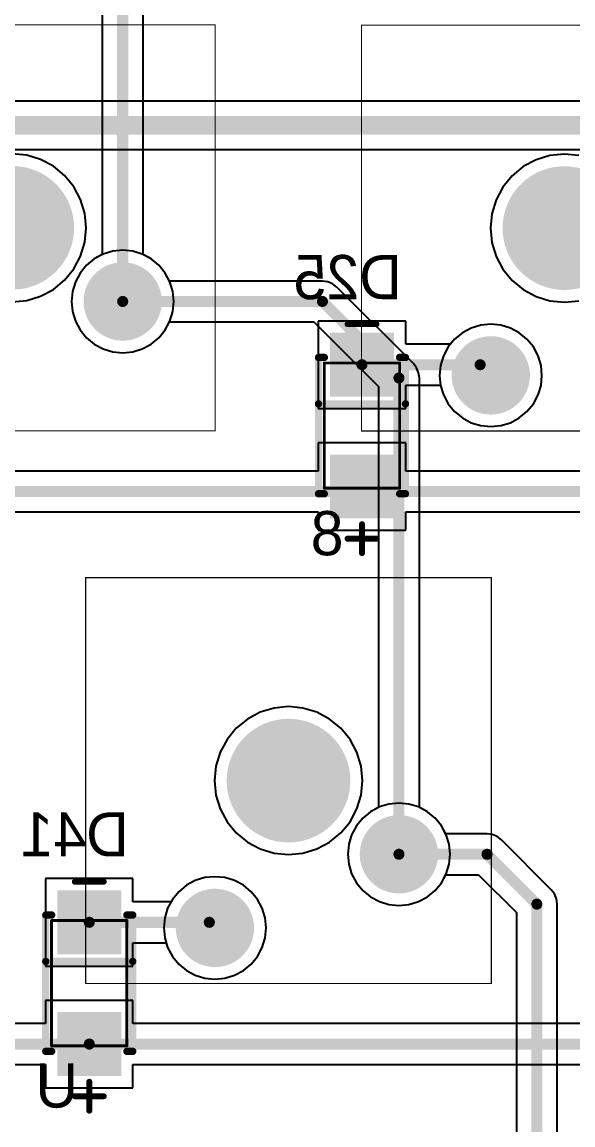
# Model space of a CAD drawing. Header units: millimetres. Extents: x 25 to 374, y 23 to 150.
# Drawn here: x 168.7 to 187.71, y 80.27 to 118.32 of the extents above; entities that cross this region are included whole.
import ezdxf

# ---------------------------------------------------------------- set-up
doc = ezdxf.new("R2010")
doc.units = ezdxf.units.MM
for name, color, linetype in [('BottomLayer', 5, 'Continuous'), ('BottomOverlay', 54, 'Continuous'), ('BottomPaste', 16, 'Continuous'), ('BottomSolder', 6, 'Continuous'), ('Mechanical1', 6, 'Continuous'), ('Mechanical13', 56, 'Continuous'), ('Mechanical15', 56, 'Continuous'), ('MultiLayer', 9, 'Continuous'), ('PadHoleLayer', 156, 'Continuous'), ('TopLayer', 1, 'Continuous'), ('TopOverlay', 2, 'Continuous'), ('TopSolder', 216, 'Continuous')]:
    doc.layers.add(name, color=color, linetype=linetype)

# ---------------------------------------------------------------- blocks, each defined once
blk = doc.blocks.new('SMA_DO_214AC__S1_B_53')
at = {"layer": 'BottomLayer'}
for points in [[(-1.1, -1), (-1.1, 1), (-3.1, -1), (-3.1, 1)], [(3.1, -1), (3.1, 1), (1.1, -1), (1.1, 1)]]:
    blk.add_solid(points, dxfattribs=at)
at = {"layer": 'BottomOverlay', "const_width": 0.254}
for points in [[(-2.35, 1.3), (-2.35, 1.5)], [(2.35, 1.5), (-2.35, 1.5)], [(-0.75, -1.5), (-0.75, 1.5)], [(2.35, 1.3), (2.35, 1.5)], [(-2.35, -1.5), (-2.35, -1.3)], [(2.35, -1.5), (-2.35, -1.5)], [(2.35, -1.5), (2.35, -1.3)]]:
    blk.add_lwpolyline(points, dxfattribs=at)
at = {"layer": 'BottomOverlay', "const_width": 0.127}
for points in [[(-2.414, 1.5, 1), (-2.287, 1.5, 1)], [(-2.414, 1.5, 1), (-2.287, 1.5, 1)], [(-0.814, 1.5, 1), (-0.687, 1.5, 1)], [(2.287, 1.5, 1), (2.414, 1.5, 1)], [(2.287, 1.5, 1), (2.414, 1.5, 1)], [(-2.414, 1.3, 1), (-2.287, 1.3, 1)], [(2.287, 1.3, 1), (2.414, 1.3, 1)], [(-2.414, -1.3, 1), (-2.287, -1.3, 1)], [(-2.414, -1.5, 1), (-2.287, -1.5, 1)], [(-2.414, -1.5, 1), (-2.287, -1.5, 1)], [(-0.814, -1.5, 1), (-0.687, -1.5, 1)], [(2.287, -1.3, 1), (2.414, -1.3, 1)], [(2.287, -1.5, 1), (2.414, -1.5, 1)], [(2.287, -1.5, 1), (2.414, -1.5, 1)]]:
    blk.add_lwpolyline(points, format="xyb", close=True, dxfattribs=at)
at = {"layer": 'BottomPaste'}
for points in [[(-1.1, -1), (-1.1, 1), (-3.1, -1), (-3.1, 1)], [(3.1, -1), (3.1, 1), (1.1, -1), (1.1, 1)]]:
    blk.add_solid(points, dxfattribs=at)
at = {"layer": 'BottomSolder'}
for points in [[(-0.998, -1.102), (-0.998, 1.102), (-3.202, -1.102), (-3.202, 1.102)], [(3.202, -1.102), (3.202, 1.102), (0.998, -1.102), (0.998, 1.102)]]:
    blk.add_solid(points, dxfattribs=at)
at = {"layer": 'Mechanical13', "const_width": 0.1}
for points in [[(2.16, 1.3), (-2.16, 1.3)], [(-2.16, -1.3), (-2.16, 1.3)], [(2.16, -1.3), (2.16, 1.3)], [(2.16, -1.3), (-2.16, -1.3)]]:
    blk.add_lwpolyline(points, dxfattribs=at)
at = {"layer": 'Mechanical13', "const_width": 0.05}
for points in [[(-2.185, 1.3, 1), (-2.135, 1.3, 1)], [(-2.185, 1.3, 1), (-2.135, 1.3, 1)], [(2.135, 1.3, 1), (2.185, 1.3, 1)], [(2.135, 1.3, 1), (2.185, 1.3, 1)], [(-2.185, -1.3, 1), (-2.135, -1.3, 1)], [(-2.185, -1.3, 1), (-2.135, -1.3, 1)], [(2.135, -1.3, 1), (2.185, -1.3, 1)], [(2.135, -1.3, 1), (2.185, -1.3, 1)]]:
    blk.add_lwpolyline(points, format="xyb", close=True, dxfattribs=at)
at = {"layer": 'Mechanical15', "const_width": 0.203}
for points in [[(-3.5, -0.5), (-3.5, 0.5)], [(3.9, -0.5), (3.9, 0.5)], [(4.4, 0), (3.4, 0)]]:
    blk.add_lwpolyline(points, dxfattribs=at)
at = {"layer": 'Mechanical15', "const_width": 0.102}
for points in [[(-3.551, 0.5, 1), (-3.449, 0.5, 1)], [(3.849, 0.5, 1), (3.951, 0.5, 1)], [(3.349, 0, 1), (3.451, 0, 1)], [(4.349, 0, 1), (4.451, 0, 1)], [(-3.551, -0.5, 1), (-3.449, -0.5, 1)], [(3.849, -0.5, 1), (3.951, -0.5, 1)]]:
    blk.add_lwpolyline(points, format="xyb", close=True, dxfattribs=at)
blk = doc.blocks.new('SMA_DO_214AC__S1_B_69')
at = {"layer": 'BottomLayer'}
for points in [[(-1.1, -1), (-1.1, 1), (-3.1, -1), (-3.1, 1)], [(3.1, -1), (3.1, 1), (1.1, -1), (1.1, 1)]]:
    blk.add_solid(points, dxfattribs=at)
at = {"layer": 'BottomOverlay', "const_width": 0.254}
for points in [[(-2.35, 1.3), (-2.35, 1.5)], [(2.35, 1.5), (-2.35, 1.5)], [(-0.75, -1.5), (-0.75, 1.5)], [(2.35, 1.3), (2.35, 1.5)], [(-2.35, -1.5), (-2.35, -1.3)], [(2.35, -1.5), (-2.35, -1.5)], [(2.35, -1.5), (2.35, -1.3)]]:
    blk.add_lwpolyline(points, dxfattribs=at)
at = {"layer": 'BottomOverlay', "const_width": 0.127}
for points in [[(-2.414, 1.5, 1), (-2.287, 1.5, 1)], [(-2.414, 1.5, 1), (-2.287, 1.5, 1)], [(-0.814, 1.5, 1), (-0.687, 1.5, 1)], [(2.287, 1.5, 1), (2.414, 1.5, 1)], [(2.287, 1.5, 1), (2.414, 1.5, 1)], [(-2.414, 1.3, 1), (-2.287, 1.3, 1)], [(2.287, 1.3, 1), (2.414, 1.3, 1)], [(-2.414, -1.3, 1), (-2.287, -1.3, 1)], [(-2.414, -1.5, 1), (-2.287, -1.5, 1)], [(-2.414, -1.5, 1), (-2.287, -1.5, 1)], [(-0.814, -1.5, 1), (-0.687, -1.5, 1)], [(2.287, -1.3, 1), (2.414, -1.3, 1)], [(2.287, -1.5, 1), (2.414, -1.5, 1)], [(2.287, -1.5, 1), (2.414, -1.5, 1)]]:
    blk.add_lwpolyline(points, format="xyb", close=True, dxfattribs=at)
at = {"layer": 'BottomPaste'}
for points in [[(-1.1, -1), (-1.1, 1), (-3.1, -1), (-3.1, 1)], [(3.1, -1), (3.1, 1), (1.1, -1), (1.1, 1)]]:
    blk.add_solid(points, dxfattribs=at)
at = {"layer": 'BottomSolder'}
for points in [[(-0.998, -1.102), (-0.998, 1.102), (-3.202, -1.102), (-3.202, 1.102)], [(3.202, -1.102), (3.202, 1.102), (0.998, -1.102), (0.998, 1.102)]]:
    blk.add_solid(points, dxfattribs=at)
at = {"layer": 'Mechanical13', "const_width": 0.1}
for points in [[(2.16, 1.3), (-2.16, 1.3)], [(-2.16, -1.3), (-2.16, 1.3)], [(2.16, -1.3), (2.16, 1.3)], [(2.16, -1.3), (-2.16, -1.3)]]:
    blk.add_lwpolyline(points, dxfattribs=at)
at = {"layer": 'Mechanical13', "const_width": 0.05}
for points in [[(-2.185, 1.3, 1), (-2.135, 1.3, 1)], [(-2.185, 1.3, 1), (-2.135, 1.3, 1)], [(2.135, 1.3, 1), (2.185, 1.3, 1)], [(2.135, 1.3, 1), (2.185, 1.3, 1)], [(-2.185, -1.3, 1), (-2.135, -1.3, 1)], [(-2.185, -1.3, 1), (-2.135, -1.3, 1)], [(2.135, -1.3, 1), (2.185, -1.3, 1)], [(2.135, -1.3, 1), (2.185, -1.3, 1)]]:
    blk.add_lwpolyline(points, format="xyb", close=True, dxfattribs=at)
at = {"layer": 'Mechanical15', "const_width": 0.203}
for points in [[(-3.5, -0.5), (-3.5, 0.5)], [(3.9, -0.5), (3.9, 0.5)], [(4.4, 0), (3.4, 0)]]:
    blk.add_lwpolyline(points, dxfattribs=at)
at = {"layer": 'Mechanical15', "const_width": 0.102}
for points in [[(-3.551, 0.5, 1), (-3.449, 0.5, 1)], [(3.849, 0.5, 1), (3.951, 0.5, 1)], [(3.349, 0, 1), (3.451, 0, 1)], [(4.349, 0, 1), (4.451, 0, 1)], [(-3.551, -0.5, 1), (-3.449, -0.5, 1)], [(3.849, -0.5, 1), (3.951, -0.5, 1)]]:
    blk.add_lwpolyline(points, format="xyb", close=True, dxfattribs=at)
blk = doc.blocks.new('MX_SW_3_144')
at = {"layer": 'BottomLayer'}
for points, const_width in [([(-1.016, 0, 1), (1.016, 0, 1)], 2.032), ([(3.185, -2.54, 1), (4.435, -2.54, 1)], 1.25), ([(-3.165, -5.08, 1), (-1.915, -5.08, 1)], 1.25)]:
    blk.add_lwpolyline(points, format="xyb", close=True, dxfattribs=dict(at, const_width=const_width))
at = {"layer": 'BottomSolder'}
for points, const_width in [([(-1.067, 0, 1), (1.067, 0, 1)], 2.134), ([(3.134, -2.54, 1), (4.486, -2.54, 1)], 1.352), ([(-3.216, -5.08, 1), (-1.864, -5.08, 1)], 1.352)]:
    blk.add_lwpolyline(points, format="xyb", close=True, dxfattribs=dict(at, const_width=const_width))
at = {"layer": 'Mechanical1', "const_width": 0.0381}
for points in [[(-7, -7), (-7, 7)], [(-7, 7), (7, 7)], [(7, -7), (7, 7)], [(-7, -7), (7, -7)]]:
    blk.add_lwpolyline(points, dxfattribs=at)
at = {"layer": 'Mechanical1', "const_width": 0.0191}
for points in [[(-7.01, 7, 1), (-6.99, 7, 1)], [(-7.01, 7, 1), (-6.99, 7, 1)], [(6.99, 7, 1), (7.01, 7, 1)], [(6.99, 7, 1), (7.01, 7, 1)], [(-7.01, -7, 1), (-6.99, -7, 1)], [(-7.01, -7, 1), (-6.99, -7, 1)], [(6.99, -7, 1), (7.01, -7, 1)], [(6.99, -7, 1), (7.01, -7, 1)]]:
    blk.add_lwpolyline(points, format="xyb", close=True, dxfattribs=at)
at = {"layer": 'MultiLayer'}
for points, const_width in [([(-1.016, 0, 1), (1.016, 0, 1)], 2.032), ([(3.185, -2.54, 1), (4.435, -2.54, 1)], 1.25), ([(-3.165, -5.08, 1), (-1.915, -5.08, 1)], 1.25)]:
    blk.add_lwpolyline(points, format="xyb", close=True, dxfattribs=dict(at, const_width=const_width))
at = {"layer": 'PadHoleLayer'}
for points, const_width in [([(-1.016, 0, 1), (1.016, 0, 1)], 2.032), ([(3.435, -2.54, 1), (4.185, -2.54, 1)], 0.75), ([(-2.915, -5.08, 1), (-2.165, -5.08, 1)], 0.75)]:
    blk.add_lwpolyline(points, format="xyb", close=True, dxfattribs=dict(at, const_width=const_width))
at = {"layer": 'TopLayer'}
for points, const_width in [([(-1.016, 0, 1), (1.016, 0, 1)], 2.032), ([(3.185, -2.54, 1), (4.435, -2.54, 1)], 1.25), ([(-3.165, -5.08, 1), (-1.915, -5.08, 1)], 1.25)]:
    blk.add_lwpolyline(points, format="xyb", close=True, dxfattribs=dict(at, const_width=const_width))
at = {"layer": 'TopSolder'}
for points, const_width in [([(-1.067, 0, 1), (1.067, 0, 1)], 2.134), ([(3.134, -2.54, 1), (4.486, -2.54, 1)], 1.352), ([(-3.216, -5.08, 1), (-1.864, -5.08, 1)], 1.352)]:
    blk.add_lwpolyline(points, format="xyb", close=True, dxfattribs=dict(at, const_width=const_width))
blk = doc.blocks.new('MX_SW_3_145')
at = {"layer": 'BottomLayer'}
for points, const_width in [([(-1.016, 0, 1), (1.016, 0, 1)], 2.032), ([(3.185, -2.54, 1), (4.435, -2.54, 1)], 1.25), ([(-3.165, -5.08, 1), (-1.915, -5.08, 1)], 1.25)]:
    blk.add_lwpolyline(points, format="xyb", close=True, dxfattribs=dict(at, const_width=const_width))
at = {"layer": 'BottomSolder'}
for points, const_width in [([(-1.067, 0, 1), (1.067, 0, 1)], 2.134), ([(3.134, -2.54, 1), (4.486, -2.54, 1)], 1.352), ([(-3.216, -5.08, 1), (-1.864, -5.08, 1)], 1.352)]:
    blk.add_lwpolyline(points, format="xyb", close=True, dxfattribs=dict(at, const_width=const_width))
at = {"layer": 'Mechanical1', "const_width": 0.0381}
for points in [[(-7, -7), (-7, 7)], [(-7, 7), (7, 7)], [(7, -7), (7, 7)], [(-7, -7), (7, -7)]]:
    blk.add_lwpolyline(points, dxfattribs=at)
at = {"layer": 'Mechanical1', "const_width": 0.0191}
for points in [[(-7.01, 7, 1), (-6.99, 7, 1)], [(-7.01, 7, 1), (-6.99, 7, 1)], [(6.99, 7, 1), (7.01, 7, 1)], [(6.99, 7, 1), (7.01, 7, 1)], [(-7.01, -7, 1), (-6.99, -7, 1)], [(-7.01, -7, 1), (-6.99, -7, 1)], [(6.99, -7, 1), (7.01, -7, 1)], [(6.99, -7, 1), (7.01, -7, 1)]]:
    blk.add_lwpolyline(points, format="xyb", close=True, dxfattribs=at)
at = {"layer": 'MultiLayer'}
for points, const_width in [([(-1.016, 0, 1), (1.016, 0, 1)], 2.032), ([(3.185, -2.54, 1), (4.435, -2.54, 1)], 1.25), ([(-3.165, -5.08, 1), (-1.915, -5.08, 1)], 1.25)]:
    blk.add_lwpolyline(points, format="xyb", close=True, dxfattribs=dict(at, const_width=const_width))
at = {"layer": 'PadHoleLayer'}
for points, const_width in [([(-1.016, 0, 1), (1.016, 0, 1)], 2.032), ([(3.435, -2.54, 1), (4.185, -2.54, 1)], 0.75), ([(-2.915, -5.08, 1), (-2.165, -5.08, 1)], 0.75)]:
    blk.add_lwpolyline(points, format="xyb", close=True, dxfattribs=dict(at, const_width=const_width))
at = {"layer": 'TopLayer'}
for points, const_width in [([(-1.016, 0, 1), (1.016, 0, 1)], 2.032), ([(3.185, -2.54, 1), (4.435, -2.54, 1)], 1.25), ([(-3.165, -5.08, 1), (-1.915, -5.08, 1)], 1.25)]:
    blk.add_lwpolyline(points, format="xyb", close=True, dxfattribs=dict(at, const_width=const_width))
at = {"layer": 'TopSolder'}
for points, const_width in [([(-1.067, 0, 1), (1.067, 0, 1)], 2.134), ([(3.134, -2.54, 1), (4.486, -2.54, 1)], 1.352), ([(-3.216, -5.08, 1), (-1.864, -5.08, 1)], 1.352)]:
    blk.add_lwpolyline(points, format="xyb", close=True, dxfattribs=dict(at, const_width=const_width))
blk = doc.blocks.new('MX_SW_3_161')
at = {"layer": 'BottomLayer'}
for points, const_width in [([(-1.016, 0, 1), (1.016, 0, 1)], 2.032), ([(3.185, -2.54, 1), (4.435, -2.54, 1)], 1.25), ([(-3.165, -5.08, 1), (-1.915, -5.08, 1)], 1.25)]:
    blk.add_lwpolyline(points, format="xyb", close=True, dxfattribs=dict(at, const_width=const_width))
at = {"layer": 'BottomSolder'}
for points, const_width in [([(-1.067, 0, 1), (1.067, 0, 1)], 2.134), ([(3.134, -2.54, 1), (4.486, -2.54, 1)], 1.352), ([(-3.216, -5.08, 1), (-1.864, -5.08, 1)], 1.352)]:
    blk.add_lwpolyline(points, format="xyb", close=True, dxfattribs=dict(at, const_width=const_width))
at = {"layer": 'Mechanical1', "const_width": 0.0381}
for points in [[(-7, -7), (-7, 7)], [(-7, 7), (7, 7)], [(7, -7), (7, 7)], [(-7, -7), (7, -7)]]:
    blk.add_lwpolyline(points, dxfattribs=at)
at = {"layer": 'Mechanical1', "const_width": 0.0191}
for points in [[(-7.01, 7, 1), (-6.99, 7, 1)], [(-7.01, 7, 1), (-6.99, 7, 1)], [(6.99, 7, 1), (7.01, 7, 1)], [(6.99, 7, 1), (7.01, 7, 1)], [(-7.01, -7, 1), (-6.99, -7, 1)], [(-7.01, -7, 1), (-6.99, -7, 1)], [(6.99, -7, 1), (7.01, -7, 1)], [(6.99, -7, 1), (7.01, -7, 1)]]:
    blk.add_lwpolyline(points, format="xyb", close=True, dxfattribs=at)
at = {"layer": 'MultiLayer'}
for points, const_width in [([(-1.016, 0, 1), (1.016, 0, 1)], 2.032), ([(3.185, -2.54, 1), (4.435, -2.54, 1)], 1.25), ([(-3.165, -5.08, 1), (-1.915, -5.08, 1)], 1.25)]:
    blk.add_lwpolyline(points, format="xyb", close=True, dxfattribs=dict(at, const_width=const_width))
at = {"layer": 'PadHoleLayer'}
for points, const_width in [([(-1.016, 0, 1), (1.016, 0, 1)], 2.032), ([(3.435, -2.54, 1), (4.185, -2.54, 1)], 0.75), ([(-2.915, -5.08, 1), (-2.165, -5.08, 1)], 0.75)]:
    blk.add_lwpolyline(points, format="xyb", close=True, dxfattribs=dict(at, const_width=const_width))
at = {"layer": 'TopLayer'}
for points, const_width in [([(-1.016, 0, 1), (1.016, 0, 1)], 2.032), ([(3.185, -2.54, 1), (4.435, -2.54, 1)], 1.25), ([(-3.165, -5.08, 1), (-1.915, -5.08, 1)], 1.25)]:
    blk.add_lwpolyline(points, format="xyb", close=True, dxfattribs=dict(at, const_width=const_width))
at = {"layer": 'TopSolder'}
for points, const_width in [([(-1.067, 0, 1), (1.067, 0, 1)], 2.134), ([(3.134, -2.54, 1), (4.486, -2.54, 1)], 1.352), ([(-3.216, -5.08, 1), (-1.864, -5.08, 1)], 1.352)]:
    blk.add_lwpolyline(points, format="xyb", close=True, dxfattribs=dict(at, const_width=const_width))

msp = doc.modelspace()

# ---------------------------------------------------------------- linework, layer by layer
at = {"layer": 'BottomLayer'}
for p, q in [((310.274, 115.587), (68.807, 115.587)), ((68.462, 113.922), (310.274, 113.922)), ((168.864, 113.722), (168.366, 113.771)), ((187.419, 113.761), (186.921, 113.712)), ((187.917, 113.712), (187.419, 113.761)), ((169.343, 113.577), (168.864, 113.722)), ((169.784, 113.341), (169.343, 113.577)), ((186.442, 113.567), (186.001, 113.331)), ((186.921, 113.712), (186.442, 113.567)), ((170.171, 113.024), (169.784, 113.341)), ((170.489, 112.637), (170.171, 113.024)), ((185.614, 113.014), (185.297, 112.627)), ((186.001, 113.331), (185.614, 113.014)), ((170.724, 112.196), (170.489, 112.637)), ((185.297, 112.627), (185.061, 112.186)), ((170.87, 111.717), (170.724, 112.196)), ((185.061, 112.186), (184.916, 111.707)), ((170.919, 111.219), (170.87, 111.717)), ((184.916, 111.707), (184.867, 111.209)), ((170.87, 110.721), (170.919, 111.219)), ((184.867, 111.209), (184.916, 110.711)), ((170.724, 110.242), (170.87, 110.721)), ((184.916, 110.711), (185.061, 110.232)), ((171.832, 110.412), (171.5, 110.311)), ((172.176, 110.445), (171.832, 110.412)), ((172.521, 110.412), (172.176, 110.445)), ((172.852, 110.311), (172.521, 110.412)), ((170.489, 109.801), (170.724, 110.242)), ((171.195, 110.148), (170.927, 109.928)), ((171.5, 110.311), (171.195, 110.148)), ((173.158, 110.148), (172.852, 110.311)), ((173.426, 109.928), (173.158, 110.148)), ((185.061, 110.232), (185.297, 109.791)), ((170.171, 109.414), (170.489, 109.801)), ((170.708, 109.66), (170.544, 109.355)), ((170.927, 109.928), (170.708, 109.66)), ((173.645, 109.66), (173.426, 109.928)), ((173.808, 109.355), (173.645, 109.66)), ((185.297, 109.791), (185.614, 109.404)), ((169.784, 109.097), (170.171, 109.414)), ((170.544, 109.355), (170.444, 109.024)), ((173.909, 109.024), (173.808, 109.355)), ((185.614, 109.404), (186.001, 109.087)), ((168.864, 108.716), (169.343, 108.861)), ((169.343, 108.861), (169.784, 109.097)), ((170.444, 109.024), (170.41, 108.679)), ((173.943, 108.679), (173.909, 109.024)), ((186.001, 109.087), (186.442, 108.851)), ((186.442, 108.851), (186.921, 108.706)), ((168.366, 108.667), (168.864, 108.716)), ((170.41, 108.679), (170.444, 108.334)), ((173.909, 108.334), (173.943, 108.679)), ((186.921, 108.706), (187.419, 108.657)), ((187.419, 108.657), (187.917, 108.706)), ((170.444, 108.334), (170.544, 108.003)), ((173.808, 108.003), (173.909, 108.334)), ((170.544, 108.003), (170.708, 107.698)), ((170.708, 107.698), (170.927, 107.43)), ((173.426, 107.43), (173.645, 107.698)), ((173.645, 107.698), (173.808, 108.003)), ((181.942, 108.005), (178.926, 108.005)), ((178.926, 108.005), (178.926, 104.989)), ((181.942, 107.201), (181.942, 108.005)), ((184.203, 107.761), (183.898, 107.598)), ((184.534, 107.861), (184.203, 107.761)), ((184.879, 107.895), (184.534, 107.861)), ((185.224, 107.861), (184.879, 107.895)), ((185.555, 107.761), (185.224, 107.861)), ((185.86, 107.598), (185.555, 107.761)), ((170.927, 107.43), (171.195, 107.21)), ((173.158, 107.21), (173.426, 107.43)), ((183.63, 107.378), (183.485, 107.201)), ((183.898, 107.598), (183.63, 107.378)), ((186.128, 107.378), (185.86, 107.598)), ((186.348, 107.11), (186.128, 107.378)), ((171.195, 107.21), (171.5, 107.047)), ((171.5, 107.047), (171.832, 106.946)), ((171.832, 106.946), (172.176, 106.912)), ((172.176, 106.912), (172.521, 106.946)), ((172.521, 106.946), (172.852, 107.047)), ((172.852, 107.047), (173.158, 107.21)), ((183.485, 107.201), (181.942, 107.201)), ((186.511, 106.805), (186.348, 107.11)), ((186.612, 106.473), (186.511, 106.805)), ((186.645, 106.129), (186.612, 106.473)), ((181.942, 104.989), (181.942, 105.792)), ((181.942, 105.792), (183.146, 105.792)), ((183.146, 105.792), (183.146, 105.784)), ((183.146, 105.784), (183.247, 105.453)), ((186.511, 105.453), (186.612, 105.784)), ((186.612, 105.784), (186.645, 106.129)), ((183.247, 105.453), (183.41, 105.147)), ((186.348, 105.147), (186.511, 105.453)), ((183.41, 105.147), (183.63, 104.88)), ((186.128, 104.88), (186.348, 105.147)), ((178.926, 104.989), (181.942, 104.989)), ((183.63, 104.88), (183.898, 104.66)), ((183.898, 104.66), (184.203, 104.497)), ((185.555, 104.497), (185.86, 104.66)), ((185.86, 104.66), (186.128, 104.88)), ((184.203, 104.497), (184.534, 104.396)), ((184.534, 104.396), (184.879, 104.362)), ((184.879, 104.362), (185.224, 104.396)), ((185.224, 104.396), (185.555, 104.497)), ((181.942, 103.805), (178.926, 103.805)), ((178.926, 103.805), (178.926, 102.828)), ((181.942, 102.828), (181.942, 103.805)), ((178.926, 102.828), (162.869, 102.828)), ((198.001, 102.828), (181.942, 102.828)), ((162.869, 101.419), (178.926, 101.419)), ((178.926, 101.419), (178.926, 100.789)), ((181.942, 100.789), (181.942, 101.419)), ((181.942, 101.419), (198.001, 101.419)), ((178.926, 100.789), (181.942, 100.789)), ((176.922, 94.509), (176.481, 94.273)), ((177.401, 94.654), (176.922, 94.509)), ((177.899, 94.703), (177.401, 94.654)), ((178.397, 94.654), (177.899, 94.703)), ((178.876, 94.509), (178.397, 94.654)), ((179.317, 94.273), (178.876, 94.509)), ((176.481, 94.273), (176.094, 93.956)), ((179.704, 93.956), (179.317, 94.273)), ((176.094, 93.956), (175.777, 93.569)), ((180.021, 93.569), (179.704, 93.956)), ((175.777, 93.569), (175.541, 93.128)), ((180.257, 93.128), (180.021, 93.569)), ((175.541, 93.128), (175.396, 92.649)), ((180.402, 92.649), (180.257, 93.128)), ((175.396, 92.649), (175.347, 92.151)), ((180.451, 92.151), (180.402, 92.649)), ((175.347, 92.151), (175.396, 91.653)), ((180.402, 91.653), (180.451, 92.151)), ((175.396, 91.653), (175.541, 91.174)), ((180.257, 91.174), (180.402, 91.653)), ((181.364, 91.344), (181.033, 91.243)), ((181.709, 91.378), (181.364, 91.344)), ((182.054, 91.344), (181.709, 91.378)), ((182.385, 91.243), (182.054, 91.344)), ((175.541, 91.174), (175.777, 90.733)), ((180.021, 90.733), (180.257, 91.174)), ((180.728, 91.08), (180.46, 90.86)), ((181.033, 91.243), (180.728, 91.08)), ((182.69, 91.08), (182.385, 91.243)), ((182.958, 90.86), (182.69, 91.08)), ((175.777, 90.733), (176.094, 90.346)), ((179.704, 90.346), (180.021, 90.733)), ((180.24, 90.593), (180.077, 90.287)), ((180.46, 90.86), (180.24, 90.593)), ((183.178, 90.593), (182.958, 90.86)), ((183.341, 90.287), (183.178, 90.593)), ((176.094, 90.346), (176.481, 90.029)), ((179.317, 90.029), (179.704, 90.346)), ((180.077, 90.287), (179.976, 89.956)), ((183.442, 89.956), (183.341, 90.287)), ((176.481, 90.029), (176.922, 89.793)), ((176.922, 89.793), (177.401, 89.648)), ((178.397, 89.648), (178.876, 89.793)), ((178.876, 89.793), (179.317, 90.029)), ((179.976, 89.956), (179.943, 89.611)), ((183.476, 89.611), (183.442, 89.956)), ((177.401, 89.648), (177.899, 89.599)), ((177.899, 89.599), (178.397, 89.648)), ((179.943, 89.611), (179.976, 89.267)), ((183.442, 89.267), (183.476, 89.611)), ((179.976, 89.267), (180.077, 88.935)), ((183.341, 88.935), (183.442, 89.267)), ((172.531, 88.772), (169.515, 88.772)), ((169.515, 88.772), (169.515, 85.756)), ((172.531, 87.968), (172.531, 88.772)), ((174.683, 88.703), (174.378, 88.54)), ((175.014, 88.804), (174.683, 88.703)), ((175.359, 88.838), (175.014, 88.804)), ((175.704, 88.804), (175.359, 88.838)), ((176.035, 88.703), (175.704, 88.804)), ((176.34, 88.54), (176.035, 88.703)), ((180.077, 88.935), (180.24, 88.63)), ((183.178, 88.63), (183.341, 88.935)), ((174.11, 88.32), (173.89, 88.053)), ((174.378, 88.54), (174.11, 88.32)), ((176.608, 88.32), (176.34, 88.54)), ((176.828, 88.053), (176.608, 88.32)), ((180.24, 88.63), (180.46, 88.362)), ((180.46, 88.362), (180.728, 88.142)), ((182.69, 88.142), (182.958, 88.362)), ((182.958, 88.362), (183.178, 88.63)), ((173.845, 87.968), (172.531, 87.968)), ((173.89, 88.053), (173.845, 87.968)), ((176.991, 87.747), (176.828, 88.053)), ((180.728, 88.142), (181.033, 87.979)), ((181.033, 87.979), (181.364, 87.879)), ((181.364, 87.879), (181.709, 87.845)), ((181.709, 87.845), (182.054, 87.879)), ((182.054, 87.879), (182.385, 87.979)), ((182.385, 87.979), (182.69, 88.142)), ((177.092, 87.416), (176.991, 87.747)), ((177.126, 87.071), (177.092, 87.416)), ((177.092, 86.727), (177.126, 87.071)), ((172.531, 85.756), (172.531, 86.559)), ((172.531, 86.559), (173.677, 86.559)), ((173.677, 86.559), (173.727, 86.395)), ((173.727, 86.395), (173.89, 86.09)), ((176.828, 86.09), (176.991, 86.395)), ((176.991, 86.395), (177.092, 86.727)), ((173.89, 86.09), (174.11, 85.822)), ((176.608, 85.822), (176.828, 86.09)), ((169.515, 85.756), (172.531, 85.756)), ((174.11, 85.822), (174.378, 85.602)), ((174.378, 85.602), (174.683, 85.439)), ((176.035, 85.439), (176.34, 85.602)), ((176.34, 85.602), (176.608, 85.822)), ((174.683, 85.439), (175.014, 85.339)), ((175.014, 85.339), (175.359, 85.305)), ((175.359, 85.305), (175.704, 85.339)), ((175.704, 85.339), (176.035, 85.439)), ((172.531, 84.572), (169.515, 84.572)), ((169.515, 84.572), (169.515, 83.768)), ((172.531, 83.768), (172.531, 84.572)), ((169.515, 83.768), (153.458, 83.768)), ((188.588, 83.768), (172.531, 83.768)), ((153.458, 82.359), (169.515, 82.359)), ((169.515, 82.359), (169.515, 81.556)), ((172.531, 81.556), (172.531, 82.359)), ((172.531, 82.359), (188.588, 82.359)), ((169.515, 81.556), (172.531, 81.556))]:
    msp.add_line(p, q, dxfattribs=at)
for points, const_width in [([(68.462, 114.755), (310.858, 114.755)], 0.635), ([(180.434, 106.497), (184.511, 106.497)], 0.381), ([(47.109, 102.124), (237.653, 102.124)], 0.381), ([(171.023, 87.264), (175.167, 87.264)], 0.381), ([(151.95, 83.064), (171.023, 83.064)], 0.381), ([(171.023, 83.064), (190.096, 83.064)], 0.381)]:
    msp.add_lwpolyline(points, dxfattribs=dict(at, const_width=const_width))
at = {"layer": 'BottomLayer', "const_width": 0.191}
for points in [[(180.339, 106.497, 1), (180.529, 106.497, 1)], [(184.416, 106.497, 1), (184.607, 106.497, 1)], [(170.928, 87.264, 1), (171.119, 87.264, 1)], [(175.071, 87.264, 1), (175.262, 87.264, 1)], [(170.928, 83.064, 1), (171.119, 83.064, 1)], [(170.928, 83.064, 1), (171.119, 83.064, 1)]]:
    msp.add_lwpolyline(points, format="xyb", close=True, dxfattribs=at)
at = {"layer": 'Mechanical1', "const_width": 0.0127}
for points in [[(161.37, 118.205), (175.369, 118.205)], [(175.369, 104.206), (175.369, 118.205)], [(180.42, 118.205), (194.419, 118.205)], [(180.42, 104.206), (180.42, 118.205)], [(161.37, 104.206), (175.369, 104.206)], [(180.42, 104.206), (194.419, 104.206)], [(170.895, 99.155), (184.894, 99.155)], [(170.895, 85.156), (170.895, 99.155)], [(184.894, 85.156), (184.894, 99.155)], [(170.895, 85.156), (184.894, 85.156)]]:
    msp.add_lwpolyline(points, dxfattribs=at)
at = {"layer": 'Mechanical1', "const_width": 0.00635}
for points in [[(175.366, 118.205, 1), (175.372, 118.205, 1)], [(175.366, 118.205, 1), (175.372, 118.205, 1)], [(180.417, 118.205, 1), (180.423, 118.205, 1)], [(180.417, 118.205, 1), (180.423, 118.205, 1)], [(175.366, 104.206, 1), (175.372, 104.206, 1)], [(175.366, 104.206, 1), (175.372, 104.206, 1)], [(180.417, 104.206, 1), (180.423, 104.206, 1)], [(180.417, 104.206, 1), (180.423, 104.206, 1)], [(170.892, 99.155, 1), (170.898, 99.155, 1)], [(170.892, 99.155, 1), (170.898, 99.155, 1)], [(184.891, 99.155, 1), (184.897, 99.155, 1)], [(184.891, 99.155, 1), (184.897, 99.155, 1)], [(170.892, 85.156, 1), (170.898, 85.156, 1)], [(170.892, 85.156, 1), (170.898, 85.156, 1)], [(184.891, 85.156, 1), (184.897, 85.156, 1)], [(184.891, 85.156, 1), (184.897, 85.156, 1)]]:
    msp.add_lwpolyline(points, format="xyb", close=True, dxfattribs=at)
at = {"layer": 'TopLayer'}
for p, q in [((171.472, 120.216), (171.472, 110.296)), ((172.881, 110.296), (172.881, 119.92)), ((168.864, 113.722), (168.366, 113.771)), ((187.419, 113.761), (186.921, 113.712)), ((187.917, 113.712), (187.419, 113.761)), ((169.343, 113.577), (168.864, 113.722)), ((169.784, 113.341), (169.343, 113.577)), ((186.442, 113.567), (186.001, 113.331)), ((186.921, 113.712), (186.442, 113.567)), ((170.171, 113.024), (169.784, 113.341)), ((170.489, 112.637), (170.171, 113.024)), ((185.614, 113.014), (185.297, 112.627)), ((186.001, 113.331), (185.614, 113.014)), ((170.724, 112.196), (170.489, 112.637)), ((185.297, 112.627), (185.061, 112.186)), ((170.87, 111.717), (170.724, 112.196)), ((185.061, 112.186), (184.916, 111.707)), ((170.919, 111.219), (170.87, 111.717)), ((184.916, 111.707), (184.867, 111.209)), ((170.87, 110.721), (170.919, 111.219)), ((184.867, 111.209), (184.916, 110.711)), ((170.724, 110.242), (170.87, 110.721)), ((184.916, 110.711), (185.061, 110.232)), ((170.489, 109.801), (170.724, 110.242)), ((171.195, 110.148), (170.927, 109.928)), ((171.472, 110.296), (171.195, 110.148)), ((173.158, 110.148), (172.881, 110.296)), ((173.426, 109.928), (173.158, 110.148)), ((185.061, 110.232), (185.297, 109.791)), ((170.171, 109.414), (170.489, 109.801)), ((170.708, 109.66), (170.544, 109.355)), ((170.927, 109.928), (170.708, 109.66)), ((173.645, 109.66), (173.426, 109.928)), ((173.793, 109.384), (173.645, 109.66)), ((185.297, 109.791), (185.614, 109.404)), ((169.784, 109.097), (170.171, 109.414)), ((170.544, 109.355), (170.444, 109.024)), ((179.07, 109.384), (173.793, 109.384)), ((179.252, 109.36), (179.07, 109.384)), ((179.422, 109.289), (179.252, 109.36)), ((179.568, 109.177), (179.422, 109.289)), ((185.614, 109.404), (186.001, 109.087)), ((168.864, 108.716), (169.343, 108.861)), ((169.343, 108.861), (169.784, 109.097)), ((170.444, 109.024), (170.41, 108.679)), ((182.207, 106.538), (179.568, 109.177)), ((186.001, 109.087), (186.442, 108.851)), ((186.442, 108.851), (186.921, 108.706)), ((168.366, 108.667), (168.864, 108.716)), ((170.41, 108.679), (170.444, 108.334)), ((186.921, 108.706), (187.419, 108.657)), ((187.419, 108.657), (187.917, 108.706)), ((170.444, 108.334), (170.544, 108.003)), ((170.544, 108.003), (170.708, 107.698)), ((170.708, 107.698), (170.927, 107.43)), ((173.426, 107.43), (173.645, 107.698)), ((173.645, 107.698), (173.793, 107.974)), ((173.793, 107.974), (178.778, 107.974)), ((178.778, 107.974), (181.005, 105.748)), ((184.203, 107.761), (183.898, 107.598)), ((184.534, 107.861), (184.203, 107.761)), ((184.879, 107.895), (184.534, 107.861)), ((185.224, 107.861), (184.879, 107.895)), ((185.555, 107.761), (185.224, 107.861)), ((185.86, 107.598), (185.555, 107.761)), ((170.927, 107.43), (171.195, 107.21)), ((173.158, 107.21), (173.426, 107.43)), ((183.63, 107.378), (183.41, 107.11)), ((183.898, 107.598), (183.63, 107.378)), ((186.128, 107.378), (185.86, 107.598)), ((186.348, 107.11), (186.128, 107.378)), ((171.195, 107.21), (171.5, 107.047)), ((171.5, 107.047), (171.832, 106.946)), ((171.832, 106.946), (172.176, 106.912)), ((172.176, 106.912), (172.521, 106.946)), ((172.521, 106.946), (172.852, 107.047)), ((172.852, 107.047), (173.158, 107.21)), ((183.41, 107.11), (183.247, 106.805)), ((186.511, 106.805), (186.348, 107.11)), ((182.319, 106.392), (182.207, 106.538)), ((183.247, 106.805), (183.146, 106.473)), ((186.612, 106.473), (186.511, 106.805)), ((182.39, 106.222), (182.319, 106.392)), ((182.414, 106.04), (182.39, 106.222)), ((183.146, 106.473), (183.112, 106.129)), ((186.645, 106.129), (186.612, 106.473)), ((182.414, 91.228), (182.414, 106.04)), ((183.112, 106.129), (183.146, 105.784)), ((183.146, 105.784), (183.247, 105.453)), ((186.511, 105.453), (186.612, 105.784)), ((186.612, 105.784), (186.645, 106.129)), ((181.005, 105.748), (181.005, 91.228)), ((183.247, 105.453), (183.41, 105.147)), ((186.348, 105.147), (186.511, 105.453)), ((183.41, 105.147), (183.63, 104.88)), ((186.128, 104.88), (186.348, 105.147)), ((183.63, 104.88), (183.898, 104.66)), ((183.898, 104.66), (184.203, 104.497)), ((185.555, 104.497), (185.86, 104.66)), ((185.86, 104.66), (186.128, 104.88)), ((184.203, 104.497), (184.534, 104.396)), ((184.534, 104.396), (184.879, 104.362)), ((184.879, 104.362), (185.224, 104.396)), ((185.224, 104.396), (185.555, 104.497)), ((176.922, 94.509), (176.481, 94.273)), ((177.401, 94.654), (176.922, 94.509)), ((177.899, 94.703), (177.401, 94.654)), ((178.397, 94.654), (177.899, 94.703)), ((178.876, 94.509), (178.397, 94.654)), ((179.317, 94.273), (178.876, 94.509)), ((176.481, 94.273), (176.094, 93.956)), ((179.704, 93.956), (179.317, 94.273)), ((176.094, 93.956), (175.777, 93.569)), ((180.021, 93.569), (179.704, 93.956)), ((175.777, 93.569), (175.541, 93.128)), ((180.257, 93.128), (180.021, 93.569)), ((175.541, 93.128), (175.396, 92.649)), ((180.402, 92.649), (180.257, 93.128)), ((175.396, 92.649), (175.347, 92.151)), ((180.451, 92.151), (180.402, 92.649)), ((175.347, 92.151), (175.396, 91.653)), ((180.402, 91.653), (180.451, 92.151)), ((175.396, 91.653), (175.541, 91.174)), ((180.257, 91.174), (180.402, 91.653)), ((175.541, 91.174), (175.777, 90.733)), ((180.021, 90.733), (180.257, 91.174)), ((180.728, 91.08), (180.46, 90.86)), ((181.005, 91.228), (180.728, 91.08)), ((182.69, 91.08), (182.414, 91.228)), ((182.958, 90.86), (182.69, 91.08)), ((175.777, 90.733), (176.094, 90.346)), ((179.704, 90.346), (180.021, 90.733)), ((180.24, 90.593), (180.077, 90.287)), ((180.46, 90.86), (180.24, 90.593)), ((183.178, 90.593), (182.958, 90.86)), ((183.326, 90.316), (183.178, 90.593)), ((176.094, 90.346), (176.481, 90.029)), ((179.317, 90.029), (179.704, 90.346)), ((180.077, 90.287), (179.976, 89.956)), ((184.749, 90.316), (183.326, 90.316)), ((184.932, 90.292), (184.749, 90.316)), ((185.102, 90.221), (184.932, 90.292)), ((185.248, 90.109), (185.102, 90.221)), ((176.481, 90.029), (176.922, 89.793)), ((176.922, 89.793), (177.401, 89.648)), ((178.397, 89.648), (178.876, 89.793)), ((178.876, 89.793), (179.317, 90.029)), ((179.976, 89.956), (179.943, 89.611)), ((186.967, 88.39), (185.248, 90.109)), ((177.401, 89.648), (177.899, 89.599)), ((177.899, 89.599), (178.397, 89.648)), ((179.943, 89.611), (179.976, 89.267)), ((179.976, 89.267), (180.077, 88.935)), ((174.683, 88.703), (174.378, 88.54)), ((175.014, 88.804), (174.683, 88.703)), ((175.359, 88.838), (175.014, 88.804)), ((175.704, 88.804), (175.359, 88.838)), ((176.035, 88.703), (175.704, 88.804)), ((176.34, 88.54), (176.035, 88.703)), ((180.077, 88.935), (180.24, 88.63)), ((183.178, 88.63), (183.326, 88.907)), ((183.326, 88.907), (184.458, 88.907)), ((184.458, 88.907), (185.764, 87.6)), ((174.11, 88.32), (173.89, 88.053)), ((174.378, 88.54), (174.11, 88.32)), ((176.608, 88.32), (176.34, 88.54)), ((176.828, 88.053), (176.608, 88.32)), ((180.24, 88.63), (180.46, 88.362)), ((180.46, 88.362), (180.728, 88.142)), ((182.69, 88.142), (182.958, 88.362)), ((182.958, 88.362), (183.178, 88.63)), ((187.079, 88.244), (186.967, 88.39)), ((173.89, 88.053), (173.727, 87.747)), ((176.991, 87.747), (176.828, 88.053)), ((180.728, 88.142), (181.033, 87.979)), ((181.033, 87.979), (181.364, 87.879)), ((181.364, 87.879), (181.709, 87.845)), ((181.709, 87.845), (182.054, 87.879)), ((182.054, 87.879), (182.385, 87.979)), ((182.385, 87.979), (182.69, 88.142)), ((187.15, 88.074), (187.079, 88.244)), ((187.174, 87.892), (187.15, 88.074)), ((187.174, 72.175), (187.174, 87.892)), ((173.727, 87.747), (173.626, 87.416)), ((177.092, 87.416), (176.991, 87.747)), ((185.764, 87.6), (185.764, 72.175)), ((173.626, 87.416), (173.593, 87.071)), ((177.126, 87.071), (177.092, 87.416)), ((173.593, 87.071), (173.626, 86.727)), ((177.092, 86.727), (177.126, 87.071)), ((173.626, 86.727), (173.727, 86.395)), ((173.727, 86.395), (173.89, 86.09)), ((176.828, 86.09), (176.991, 86.395)), ((176.991, 86.395), (177.092, 86.727)), ((173.89, 86.09), (174.11, 85.822)), ((176.608, 85.822), (176.828, 86.09)), ((174.11, 85.822), (174.378, 85.602)), ((174.378, 85.602), (174.683, 85.439)), ((176.035, 85.439), (176.34, 85.602)), ((176.34, 85.602), (176.608, 85.822)), ((174.683, 85.439), (175.014, 85.339)), ((175.014, 85.339), (175.359, 85.305)), ((175.359, 85.305), (175.704, 85.339)), ((175.704, 85.339), (176.035, 85.439))]:
    msp.add_line(p, q, dxfattribs=at)
at = {"layer": 'TopLayer', "const_width": 0.381}
for points in [[(172.176, 108.679), (172.176, 120.216)], [(172.176, 108.679), (179.07, 108.679)], [(179.07, 108.679), (181.709, 106.04)], [(181.709, 89.611), (181.709, 106.04)], [(181.709, 89.611), (184.749, 89.611)], [(184.749, 89.611), (186.469, 87.892)], [(186.469, 70.559), (186.469, 87.892)]]:
    msp.add_lwpolyline(points, dxfattribs=at)
at = {"layer": 'TopLayer', "const_width": 0.191}
for points in [[(172.081, 108.679, 1), (172.272, 108.679, 1)], [(172.081, 108.679, 1), (172.272, 108.679, 1)], [(178.975, 108.679, 1), (179.165, 108.679, 1)], [(178.975, 108.679, 1), (179.165, 108.679, 1)], [(181.614, 106.04, 1), (181.804, 106.04, 1)], [(181.614, 106.04, 1), (181.804, 106.04, 1)], [(181.614, 89.611, 1), (181.804, 89.611, 1)], [(181.614, 89.611, 1), (181.804, 89.611, 1)], [(184.654, 89.611, 1), (184.845, 89.611, 1)], [(184.654, 89.611, 1), (184.845, 89.611, 1)], [(186.374, 87.892, 1), (186.564, 87.892, 1)], [(186.374, 87.892, 1), (186.564, 87.892, 1)]]:
    msp.add_lwpolyline(points, format="xyb", close=True, dxfattribs=at)

# ---------------------------------------------------------------- block references
for name, p in [('MX_SW_3_144', (168.366, 111.219)), ('MX_SW_3_145', (187.419, 111.209)), ('MX_SW_3_161', (177.899, 92.151))]:
    msp.add_blockref(name, p)
at = {"rotation": 270}
for name, p in [('SMA_DO_214AC__S1_B_53', (180.434, 104.397)), ('SMA_DO_214AC__S1_B_69', (171.023, 85.164))]:
    msp.add_blockref(name, p, dxfattribs=at)

# ---------------------------------------------------------------- texts
at = {"layer": 'BottomOverlay', "text_generation_flag": 2}
for s, p in [('D25', (181.811, 108.758)), ('D41', (172.39, 89.535))]:
    msp.add_text(s, height=1.524, dxfattribs=at).set_placement(p)
at = {"layer": 'TopOverlay'}
for s, p in [('8', (178.664, 99.924)), ('U', (169.164, 80.874))]:
    msp.add_text(s, height=1.524, dxfattribs=at).set_placement(p)

doc.saveas('drawing.dxf')
